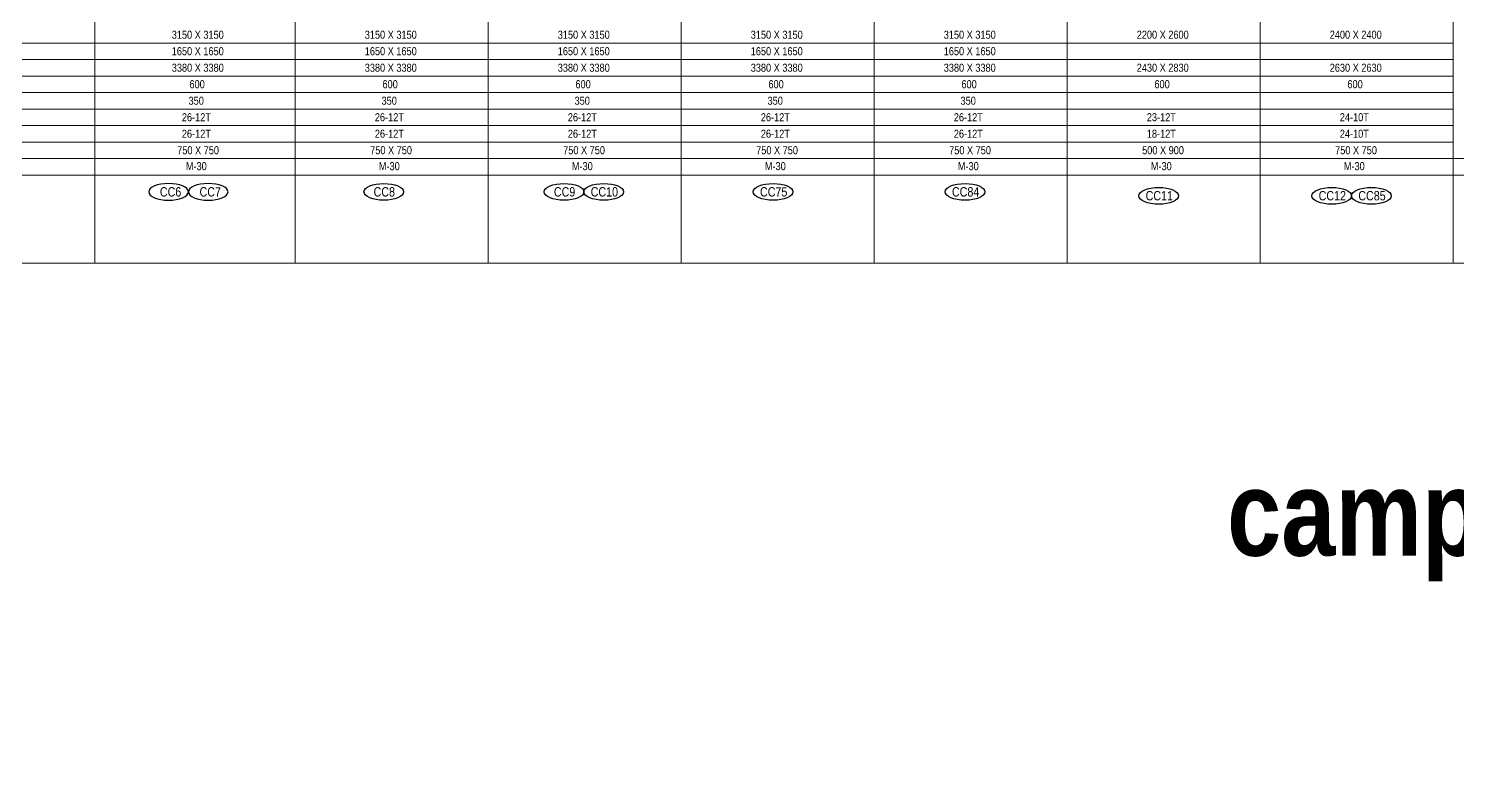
# Model space of a CAD drawing. Header units: millimetres. Extents: x 1112055 to 3390982, y -148532 to 766891.
# Drawn here: x 2532412 to 2585967, y 555752 to 583427 of the extents above; entities that cross this region are included whole.
import ezdxf
from ezdxf.enums import TextEntityAlignment as Align

# ---------------------------------------------------------------- set-up
doc = ezdxf.new("R2010")
doc.units = ezdxf.units.MM
for name, color, linetype, lineweight in [('B COLSCH', 204, 'Continuous', 20), ('B TITLE BLOCK', 250, 'Continuous', 0), ('tb text', 7, 'Continuous', 13)]:
    doc.layers.add(name, color=color, linetype=linetype, lineweight=lineweight)
doc.layers.add('B TEXT', color=7, linetype='Continuous')
doc.styles.add('SWINC', font='swissc.ttf')

msp = doc.modelspace()

# ---------------------------------------------------------------- linework, layer by layer
at = {"layer": 'B COLSCH', "color": 250, "lineweight": 0}
for p, q in [((2534897.3, 649422.2), (2534897.3, 574628.3)), ((2542409.8, 649422.2), (2542409.8, 574628.3)), ((2549643.3, 649422.2), (2549643.3, 574628.3)), ((2556876.9, 649422.2), (2556876.9, 574628.3)), ((2564110.4, 649422.2), (2564110.4, 574628.3)), ((2571344, 649422.2), (2571344, 574628.3)), ((2578577.5, 649422.2), (2578577.5, 574628.3)), ((2585811.1, 649422.2), (2585811.1, 574628.3)), ((2487307.1, 582884.6), (2585811.1, 582884.6)), ((2487307.1, 582265.7), (2585811.1, 582265.7)), ((2487307.1, 581646.9), (2585811.1, 581646.9)), ((2487307.1, 581028), (2585811.1, 581028)), ((2487307.1, 580409.1), (2585811.1, 580409.1)), ((2487307.1, 579790.3), (2585811.1, 579790.3)), ((2487307.1, 579171.4), (2585811.1, 579171.4)), ((2487307.1, 578552.6), (2667535.6, 578552.6)), ((2487307.1, 577933.7), (2667535.6, 577933.7)), ((2487307.1, 574628.3), (2667535.6, 574628.3))]:
    msp.add_line(p, q, dxfattribs=at)
at = {"layer": 'B TEXT', "color": 250, "extrusion": (0, 0, -1)}
for centre in [(2537658.8, 577300), (2539145.6, 577300)]:
    msp.add_ellipse(centre, major_axis=(-743.4, 0), ratio=0.4237999, dxfattribs=at)
at = {"layer": 'B TEXT', "color": 250}
for centre in [(2545726.3, 577300), (2552483.6, 577300), (2553970.5, 577300), (2560316.7, 577300), (2567510.7, 577300), (2574770.6, 577155), (2581256.1, 577155), (2582742.9, 577155)]:
    msp.add_ellipse(centre, major_axis=(743.4, 0), ratio=0.4237999, dxfattribs=at)
at = {"layer": 'B TITLE BLOCK', "color": 1, "const_width": 10.1}
msp.add_lwpolyline([(2486193.4, 653192.3), (2486193.4, 555757.1), (2681828, 555757.1), (2681828, 653192.3)], close=True, dxfattribs=at)
at = {"layer": 'B TITLE BLOCK', "color": 250, "lineweight": 0, "const_width": 10.1}
msp.add_lwpolyline([(2486641.8, 652743.9), (2486641.8, 556205.5), (2681379.5, 556205.5), (2681379.5, 652743.9)], close=True, dxfattribs=at)

# ---------------------------------------------------------------- texts
at = {"layer": 'B TEXT', "style": 'SWINC'}
for s, p in [('3150 X 3150', (2537778.6, 582955.4)), ('3150 X 3150', (2545012.2, 582955.4)), ('3150 X 3150', (2552245.7, 582955.4)), ('3150 X 3150', (2559479.3, 582955.4)), ('3150 X 3150', (2566712.8, 582955.4)), ('2200 X 2600', (2573946.3, 582955.4)), ('2400 X 2400', (2581179.9, 582955.4)), ('1650 X 1650', (2537778.6, 582336.5)), ('1650 X 1650', (2545012.2, 582336.5)), ('1650 X 1650', (2552245.7, 582336.5)), ('1650 X 1650', (2559479.3, 582336.5)), ('1650 X 1650', (2566712.8, 582336.5)), ('3380 X 3380', (2537778.6, 581717.6)), ('3380 X 3380', (2545012.2, 581717.6)), ('3380 X 3380', (2552245.7, 581717.6)), ('3380 X 3380', (2559479.3, 581717.6)), ('3380 X 3380', (2566712.8, 581717.6)), ('2430 X 2830', (2573946.3, 581717.6)), ('2630 X 2630', (2581179.9, 581717.6)), ('600', (2538442.5, 581098.8)), ('600', (2545676, 581098.8)), ('600', (2552909.6, 581098.8)), ('600', (2560143.1, 581098.8)), ('600', (2567376.7, 581098.8)), ('600', (2574610.2, 581098.8)), ('600', (2581843.8, 581098.8)), ('350', (2538409.4, 580479.9)), ('350', (2545642.9, 580479.9)), ('350', (2552876.5, 580479.9)), ('350', (2560110, 580479.9)), ('350', (2567343.6, 580479.9)), ('26-12T', (2538157.2, 579861)), ('26-12T', (2545390.8, 579861)), ('26-12T', (2552624.3, 579861)), ('26-12T', (2559857.9, 579861)), ('26-12T', (2567091.4, 579861)), ('23-12T', (2574325, 579861)), ('24-10T', (2581558.5, 579861)), ('26-12T', (2538157.2, 579242.2)), ('26-12T', (2545390.8, 579242.2)), ('26-12T', (2552624.3, 579242.2)), ('26-12T', (2559857.9, 579242.2)), ('26-12T', (2567091.4, 579242.2)), ('18-12T', (2574325, 579242.2)), ('24-10T', (2581558.5, 579242.2)), ('750 X 750', (2537982.1, 578623.3)), ('750 X 750', (2545215.7, 578623.3)), ('750 X 750', (2552449.2, 578623.3)), ('750 X 750', (2559682.8, 578623.3)), ('750 X 750', (2566916.3, 578623.3)), ('500 X 900', (2574149.9, 578623.3)), ('750 X 750', (2581383.4, 578623.3)), ('M-30', (2538308.3, 578026)), ('M-30', (2545541.8, 578026)), ('M-30', (2552775.4, 578026)), ('M-30', (2560008.9, 578026)), ('M-30', (2567242.5, 578026)), ('M-30', (2574476, 578026)), ('M-30', (2581709.6, 578026))]:
    msp.add_text(s, height=300, dxfattribs=at).set_placement(p, align=Align.BOTTOM_LEFT)
at = {"layer": 'B TEXT', "color": 3, "style": 'SWINC'}
for s, p in [('CC6', (2537334.1, 577127.9)), ('CC7', (2538820.9, 577127.9)), ('CC8', (2545344.1, 577127.9)), ('CC9', (2552101.5, 577127.9)), ('CC10', (2553480.5, 577127.9))]:
    msp.add_text(s, height=350, dxfattribs=at).set_placement(p)
at = {"layer": 'B TEXT', "color": 6, "style": 'SWINC'}
for s, p in [('CC75', (2559826.7, 577127.9)), ('CC84', (2567020.7, 577127.9)), ('CC11', (2574280.6, 576983)), ('CC12', (2580766.1, 576983)), ('CC85', (2582252.9, 576983))]:
    msp.add_text(s, height=350, dxfattribs=at).set_placement(p)
at = {"layer": 'B TITLE BLOCK', "color": 251, "char_height": 306.257, "attachment_point": 2, "style": 'SWINC'}
for insert in [(2671317.8, 571735), (2819251.2, 571735)]:
    msp.add_mtext_dynamic_manual_height_columns('\\pxsm1,qj;{\\fBankGothic Lt BT|b0|i0|c0|p34;BHOOMI\\P\\ps*,q*;\\fGost|b0|i0|c0|p2;\\H0.8x;- CONSULTANTS -\\C1; }', width=800798.623, gutter_width=0, heights=[112641.5], dxfattribs=dict(at, insert=insert))
at = {"layer": 'tb text', "insert": (2577332.5, 566842.7), "char_height": 3187.323, "width": 16308.777, "attachment_point": 1, "style": 'SWINC'}
msp.add_mtext('{\\fSwis721 Cn BT|b1|i0|c0|p34;campus}', dxfattribs=at)

doc.saveas('drawing.dxf')
